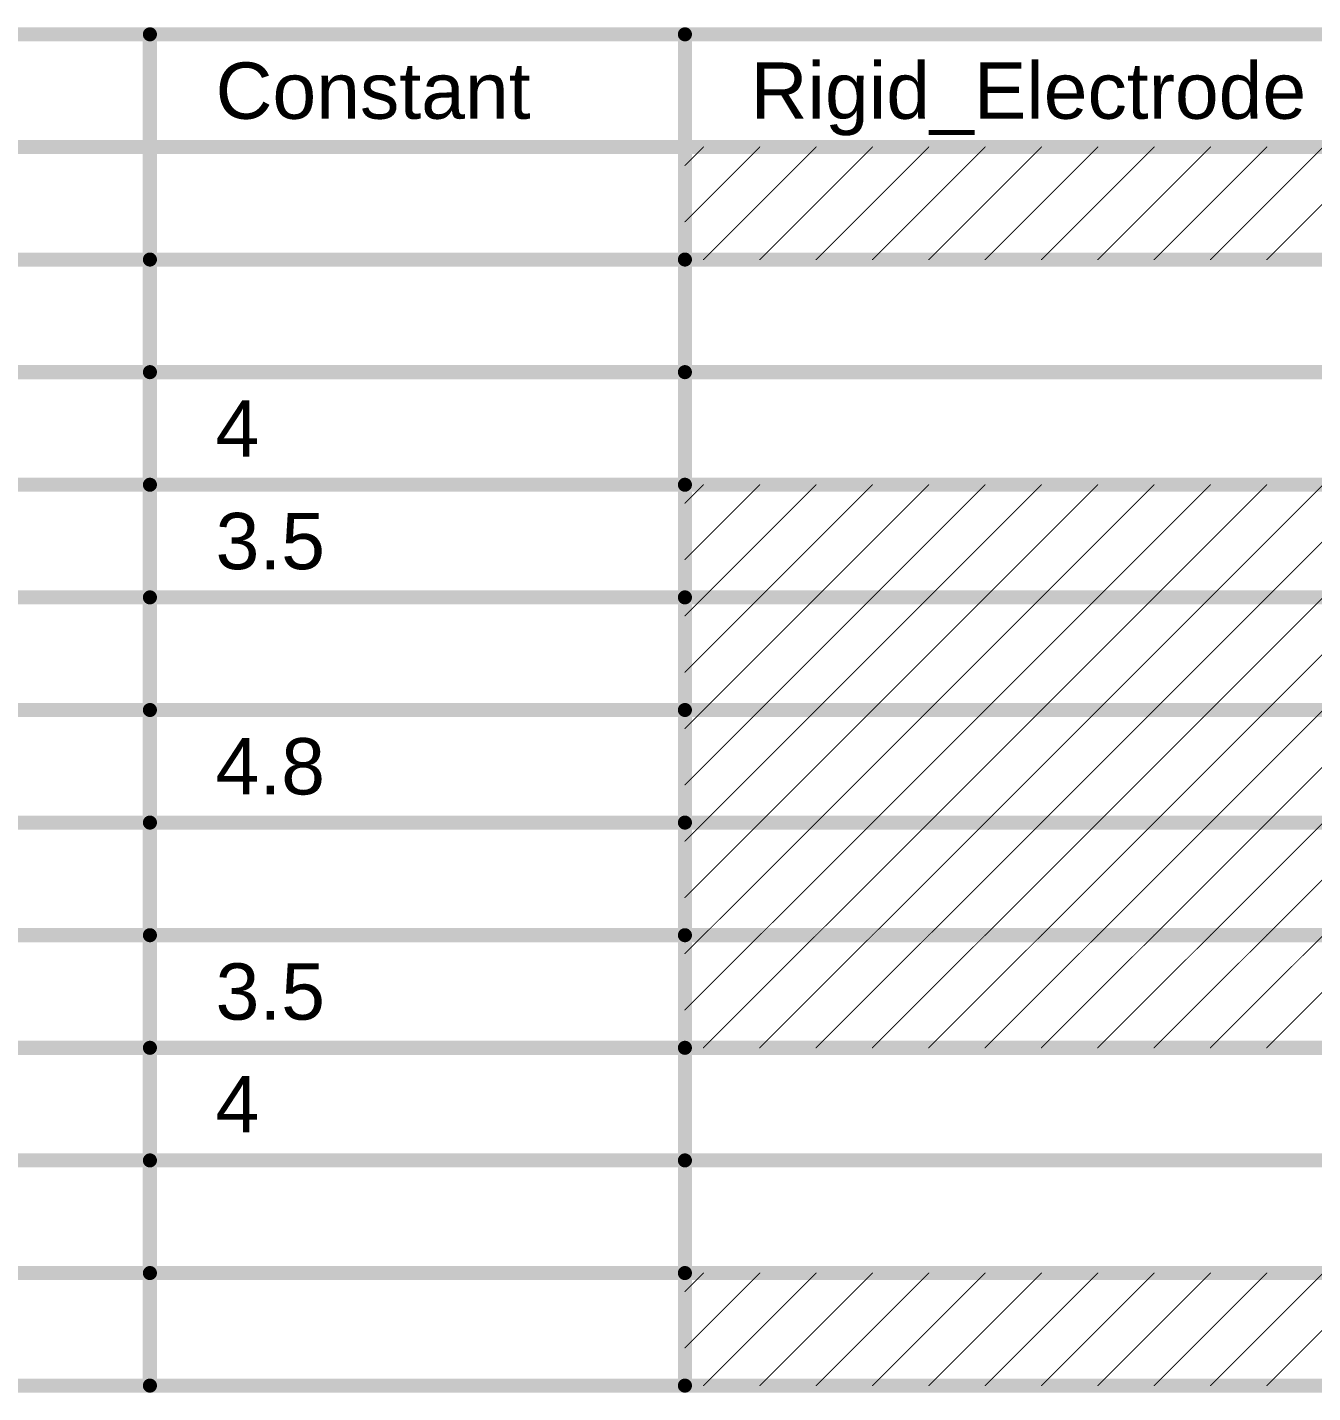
# Model space of a CAD drawing. Header units: inches. Extents: x -4.2 to 12.6, y -6.1 to 3.
# Drawn here: x 10.146 to 11.515, y 0.784 to 2.239 of the extents above; entities that cross this region are included whole.
import ezdxf

# ---------------------------------------------------------------- set-up
doc = ezdxf.new("R2010")
doc.units = ezdxf.units.IN
doc.header["$MEASUREMENT"] = 0
doc.layers.add('Dimension', color=6, linetype='Continuous')
doc.styles.add('Arial', font='', dxfattribs={"height": 0.2})
doc.styles.get('Arial').set_extended_font_data('Arial')

msp = doc.modelspace()

# ---------------------------------------------------------------- linework, layer by layer
at = {"layer": 'Dimension'}
for points in [[(6.6676, 2.2313, 0.015, 0.015, 0), (12.586, 2.2313, 0.015, 0.015, 0)], [(10.2766, 0.7913, 0.015, 0.015, 0), (10.2766, 2.2313, 0.015, 0.015, 0)], [(10.8465, 0.7913, 0.015, 0.015, 0), (10.8465, 2.2313, 0.015, 0.015, 0)], [(6.6676, 2.1113, 0.015, 0.015, 0), (12.586, 2.1113, 0.015, 0.015, 0)], [(10.8465, 2.0316, 0.001, 0.001, 0), (10.9262, 2.1113, 0.001, 0.001, 0)], [(10.8465, 2.0916, 0.001, 0.001, 0), (10.8662, 2.1113, 0.001, 0.001, 0)], [(10.8662, 1.9913, 0.001, 0.001, 0), (10.9862, 2.1113, 0.001, 0.001, 0)], [(10.9262, 1.9913, 0.001, 0.001, 0), (11.0462, 2.1113, 0.001, 0.001, 0)], [(10.9862, 1.9913, 0.001, 0.001, 0), (11.1062, 2.1113, 0.001, 0.001, 0)], [(11.0462, 1.9913, 0.001, 0.001, 0), (11.1662, 2.1113, 0.001, 0.001, 0)], [(11.1062, 1.9913, 0.001, 0.001, 0), (11.2262, 2.1113, 0.001, 0.001, 0)], [(11.1662, 1.9913, 0.001, 0.001, 0), (11.2862, 2.1113, 0.001, 0.001, 0)], [(11.2262, 1.9913, 0.001, 0.001, 0), (11.3462, 2.1113, 0.001, 0.001, 0)], [(11.2862, 1.9913, 0.001, 0.001, 0), (11.4062, 2.1113, 0.001, 0.001, 0)], [(11.3462, 1.9913, 0.001, 0.001, 0), (11.4662, 2.1113, 0.001, 0.001, 0)], [(11.4062, 1.9913, 0.001, 0.001, 0), (11.5262, 2.1113, 0.001, 0.001, 0)], [(11.4662, 1.9913, 0.001, 0.001, 0), (11.5862, 2.1113, 0.001, 0.001, 0)], [(9.6268, 1.9913, 0.015, 0.015, 0), (10.2766, 1.9913, 0.015, 0.015, 0)], [(10.2766, 1.9913, 0.015, 0.015, 0), (10.8465, 1.9913, 0.015, 0.015, 0)], [(10.8465, 1.9913, 0.015, 0.015, 0), (11.8262, 1.9913, 0.015, 0.015, 0)], [(9.6268, 1.8713, 0.015, 0.015, 0), (10.2766, 1.8713, 0.015, 0.015, 0)], [(10.2766, 1.8713, 0.015, 0.015, 0), (10.8465, 1.8713, 0.015, 0.015, 0)], [(10.8465, 1.8713, 0.015, 0.015, 0), (11.8262, 1.8713, 0.015, 0.015, 0)], [(9.6268, 1.7513, 0.015, 0.015, 0), (10.2766, 1.7513, 0.015, 0.015, 0)], [(10.2766, 1.7513, 0.015, 0.015, 0), (10.8465, 1.7513, 0.015, 0.015, 0)], [(10.8465, 1.7513, 0.015, 0.015, 0), (11.8262, 1.7513, 0.015, 0.015, 0)], [(10.8465, 1.6716, 0.001, 0.001, 0), (10.9262, 1.7513, 0.001, 0.001, 0)], [(10.8465, 1.7316, 0.001, 0.001, 0), (10.8662, 1.7513, 0.001, 0.001, 0)], [(10.8662, 1.6313, 0.001, 0.001, 0), (10.9862, 1.7513, 0.001, 0.001, 0)], [(10.9262, 1.6313, 0.001, 0.001, 0), (11.0462, 1.7513, 0.001, 0.001, 0)], [(10.9862, 1.6313, 0.001, 0.001, 0), (11.1062, 1.7513, 0.001, 0.001, 0)], [(11.0462, 1.6313, 0.001, 0.001, 0), (11.1662, 1.7513, 0.001, 0.001, 0)], [(11.1062, 1.6313, 0.001, 0.001, 0), (11.2262, 1.7513, 0.001, 0.001, 0)], [(11.1662, 1.6313, 0.001, 0.001, 0), (11.2862, 1.7513, 0.001, 0.001, 0)], [(11.2262, 1.6313, 0.001, 0.001, 0), (11.3462, 1.7513, 0.001, 0.001, 0)], [(11.2862, 1.6313, 0.001, 0.001, 0), (11.4062, 1.7513, 0.001, 0.001, 0)], [(11.3462, 1.6313, 0.001, 0.001, 0), (11.4662, 1.7513, 0.001, 0.001, 0)], [(11.4062, 1.6313, 0.001, 0.001, 0), (11.5262, 1.7513, 0.001, 0.001, 0)], [(11.4662, 1.6313, 0.001, 0.001, 0), (11.5862, 1.7513, 0.001, 0.001, 0)], [(9.6268, 1.6313, 0.015, 0.015, 0), (10.2766, 1.6313, 0.015, 0.015, 0)], [(10.2766, 1.6313, 0.015, 0.015, 0), (10.8465, 1.6313, 0.015, 0.015, 0)], [(10.8465, 1.6313, 0.015, 0.015, 0), (11.8262, 1.6313, 0.015, 0.015, 0)], [(10.8465, 1.5516, 0.001, 0.001, 0), (10.9262, 1.6313, 0.001, 0.001, 0)], [(10.8465, 1.6116, 0.001, 0.001, 0), (10.8662, 1.6313, 0.001, 0.001, 0)], [(10.8662, 1.5113, 0.001, 0.001, 0), (10.9862, 1.6313, 0.001, 0.001, 0)], [(10.9262, 1.5113, 0.001, 0.001, 0), (11.0462, 1.6313, 0.001, 0.001, 0)], [(10.9862, 1.5113, 0.001, 0.001, 0), (11.1062, 1.6313, 0.001, 0.001, 0)], [(11.0462, 1.5113, 0.001, 0.001, 0), (11.1662, 1.6313, 0.001, 0.001, 0)], [(11.1062, 1.5113, 0.001, 0.001, 0), (11.2262, 1.6313, 0.001, 0.001, 0)], [(11.1662, 1.5113, 0.001, 0.001, 0), (11.2862, 1.6313, 0.001, 0.001, 0)], [(11.2262, 1.5113, 0.001, 0.001, 0), (11.3462, 1.6313, 0.001, 0.001, 0)], [(11.2862, 1.5113, 0.001, 0.001, 0), (11.4062, 1.6313, 0.001, 0.001, 0)], [(11.3462, 1.5113, 0.001, 0.001, 0), (11.4662, 1.6313, 0.001, 0.001, 0)], [(11.4062, 1.5113, 0.001, 0.001, 0), (11.5262, 1.6313, 0.001, 0.001, 0)], [(11.4662, 1.5113, 0.001, 0.001, 0), (11.5862, 1.6313, 0.001, 0.001, 0)], [(9.6268, 1.5113, 0.015, 0.015, 0), (10.2766, 1.5113, 0.015, 0.015, 0)], [(10.2766, 1.5113, 0.015, 0.015, 0), (10.8465, 1.5113, 0.015, 0.015, 0)], [(10.8465, 1.5113, 0.015, 0.015, 0), (11.8262, 1.5113, 0.015, 0.015, 0)], [(10.8465, 1.4316, 0.001, 0.001, 0), (10.9262, 1.5113, 0.001, 0.001, 0)], [(10.8465, 1.4916, 0.001, 0.001, 0), (10.8662, 1.5113, 0.001, 0.001, 0)], [(10.8662, 1.3913, 0.001, 0.001, 0), (10.9862, 1.5113, 0.001, 0.001, 0)], [(10.9262, 1.3913, 0.001, 0.001, 0), (11.0462, 1.5113, 0.001, 0.001, 0)], [(10.9862, 1.3913, 0.001, 0.001, 0), (11.1062, 1.5113, 0.001, 0.001, 0)], [(11.0462, 1.3913, 0.001, 0.001, 0), (11.1662, 1.5113, 0.001, 0.001, 0)], [(11.1062, 1.3913, 0.001, 0.001, 0), (11.2262, 1.5113, 0.001, 0.001, 0)], [(11.1662, 1.3913, 0.001, 0.001, 0), (11.2862, 1.5113, 0.001, 0.001, 0)], [(11.2262, 1.3913, 0.001, 0.001, 0), (11.3462, 1.5113, 0.001, 0.001, 0)], [(11.2862, 1.3913, 0.001, 0.001, 0), (11.4062, 1.5113, 0.001, 0.001, 0)], [(11.3462, 1.3913, 0.001, 0.001, 0), (11.4662, 1.5113, 0.001, 0.001, 0)], [(11.4062, 1.3913, 0.001, 0.001, 0), (11.5262, 1.5113, 0.001, 0.001, 0)], [(11.4662, 1.3913, 0.001, 0.001, 0), (11.5862, 1.5113, 0.001, 0.001, 0)], [(9.6268, 1.3913, 0.015, 0.015, 0), (10.2766, 1.3913, 0.015, 0.015, 0)], [(10.2766, 1.3913, 0.015, 0.015, 0), (10.8465, 1.3913, 0.015, 0.015, 0)], [(10.8465, 1.3913, 0.015, 0.015, 0), (11.8262, 1.3913, 0.015, 0.015, 0)], [(10.8465, 1.3116, 0.001, 0.001, 0), (10.9262, 1.3913, 0.001, 0.001, 0)], [(10.8465, 1.3716, 0.001, 0.001, 0), (10.8662, 1.3913, 0.001, 0.001, 0)], [(10.8662, 1.2713, 0.001, 0.001, 0), (10.9862, 1.3913, 0.001, 0.001, 0)], [(10.9262, 1.2713, 0.001, 0.001, 0), (11.0462, 1.3913, 0.001, 0.001, 0)], [(10.9862, 1.2713, 0.001, 0.001, 0), (11.1062, 1.3913, 0.001, 0.001, 0)], [(11.0462, 1.2713, 0.001, 0.001, 0), (11.1662, 1.3913, 0.001, 0.001, 0)], [(11.1062, 1.2713, 0.001, 0.001, 0), (11.2262, 1.3913, 0.001, 0.001, 0)], [(11.1662, 1.2713, 0.001, 0.001, 0), (11.2862, 1.3913, 0.001, 0.001, 0)], [(11.2262, 1.2713, 0.001, 0.001, 0), (11.3462, 1.3913, 0.001, 0.001, 0)], [(11.2862, 1.2713, 0.001, 0.001, 0), (11.4062, 1.3913, 0.001, 0.001, 0)], [(11.3462, 1.2713, 0.001, 0.001, 0), (11.4662, 1.3913, 0.001, 0.001, 0)], [(11.4062, 1.2713, 0.001, 0.001, 0), (11.5262, 1.3913, 0.001, 0.001, 0)], [(11.4662, 1.2713, 0.001, 0.001, 0), (11.5862, 1.3913, 0.001, 0.001, 0)], [(9.6268, 1.2713, 0.015, 0.015, 0), (10.2766, 1.2713, 0.015, 0.015, 0)], [(10.2766, 1.2713, 0.015, 0.015, 0), (10.8465, 1.2713, 0.015, 0.015, 0)], [(10.8465, 1.2713, 0.015, 0.015, 0), (11.8262, 1.2713, 0.015, 0.015, 0)], [(10.8465, 1.1916, 0.001, 0.001, 0), (10.9262, 1.2713, 0.001, 0.001, 0)], [(10.8465, 1.2516, 0.001, 0.001, 0), (10.8662, 1.2713, 0.001, 0.001, 0)], [(10.8662, 1.1513, 0.001, 0.001, 0), (10.9862, 1.2713, 0.001, 0.001, 0)], [(10.9262, 1.1513, 0.001, 0.001, 0), (11.0462, 1.2713, 0.001, 0.001, 0)], [(10.9862, 1.1513, 0.001, 0.001, 0), (11.1062, 1.2713, 0.001, 0.001, 0)], [(11.0462, 1.1513, 0.001, 0.001, 0), (11.1662, 1.2713, 0.001, 0.001, 0)], [(11.1062, 1.1513, 0.001, 0.001, 0), (11.2262, 1.2713, 0.001, 0.001, 0)], [(11.1662, 1.1513, 0.001, 0.001, 0), (11.2862, 1.2713, 0.001, 0.001, 0)], [(11.2262, 1.1513, 0.001, 0.001, 0), (11.3462, 1.2713, 0.001, 0.001, 0)], [(11.2862, 1.1513, 0.001, 0.001, 0), (11.4062, 1.2713, 0.001, 0.001, 0)], [(11.3462, 1.1513, 0.001, 0.001, 0), (11.4662, 1.2713, 0.001, 0.001, 0)], [(11.4062, 1.1513, 0.001, 0.001, 0), (11.5262, 1.2713, 0.001, 0.001, 0)], [(11.4662, 1.1513, 0.001, 0.001, 0), (11.5862, 1.2713, 0.001, 0.001, 0)], [(9.6268, 1.1513, 0.015, 0.015, 0), (10.2766, 1.1513, 0.015, 0.015, 0)], [(10.2766, 1.1513, 0.015, 0.015, 0), (10.8465, 1.1513, 0.015, 0.015, 0)], [(10.8465, 1.1513, 0.015, 0.015, 0), (11.8262, 1.1513, 0.015, 0.015, 0)], [(9.6268, 1.0313, 0.015, 0.015, 0), (10.2766, 1.0313, 0.015, 0.015, 0)], [(10.2766, 1.0313, 0.015, 0.015, 0), (10.8465, 1.0313, 0.015, 0.015, 0)], [(10.8465, 1.0313, 0.015, 0.015, 0), (11.8262, 1.0313, 0.015, 0.015, 0)], [(9.6268, 0.9113, 0.015, 0.015, 0), (10.2766, 0.9113, 0.015, 0.015, 0)], [(10.2766, 0.9113, 0.015, 0.015, 0), (10.8465, 0.9113, 0.015, 0.015, 0)], [(10.8465, 0.9113, 0.015, 0.015, 0), (11.8262, 0.9113, 0.015, 0.015, 0)], [(10.8465, 0.8316, 0.001, 0.001, 0), (10.9262, 0.9113, 0.001, 0.001, 0)], [(10.8465, 0.8916, 0.001, 0.001, 0), (10.8662, 0.9113, 0.001, 0.001, 0)], [(10.8662, 0.7913, 0.001, 0.001, 0), (10.9862, 0.9113, 0.001, 0.001, 0)], [(10.9262, 0.7913, 0.001, 0.001, 0), (11.0462, 0.9113, 0.001, 0.001, 0)], [(10.9862, 0.7913, 0.001, 0.001, 0), (11.1062, 0.9113, 0.001, 0.001, 0)], [(11.0462, 0.7913, 0.001, 0.001, 0), (11.1662, 0.9113, 0.001, 0.001, 0)], [(11.1062, 0.7913, 0.001, 0.001, 0), (11.2262, 0.9113, 0.001, 0.001, 0)], [(11.1662, 0.7913, 0.001, 0.001, 0), (11.2862, 0.9113, 0.001, 0.001, 0)], [(11.2262, 0.7913, 0.001, 0.001, 0), (11.3462, 0.9113, 0.001, 0.001, 0)], [(11.2862, 0.7913, 0.001, 0.001, 0), (11.4062, 0.9113, 0.001, 0.001, 0)], [(11.3462, 0.7913, 0.001, 0.001, 0), (11.4662, 0.9113, 0.001, 0.001, 0)], [(11.4062, 0.7913, 0.001, 0.001, 0), (11.5262, 0.9113, 0.001, 0.001, 0)], [(11.4662, 0.7913, 0.001, 0.001, 0), (11.5862, 0.9113, 0.001, 0.001, 0)], [(9.6268, 0.7913, 0.015, 0.015, 0), (10.2766, 0.7913, 0.015, 0.015, 0)], [(10.2766, 0.7913, 0.015, 0.015, 0), (10.8465, 0.7913, 0.015, 0.015, 0)], [(10.8465, 0.7913, 0.015, 0.015, 0), (11.8262, 0.7913, 0.015, 0.015, 0)]]:
    msp.add_lwpolyline(points, format="xyseb", dxfattribs=at)
for points in [[(10.2729, 2.2313, 0.0075, 0.0075, 1), (10.2804, 2.2313, 0.0075, 0.0075, 1)], [(10.8427, 2.2313, 0.0075, 0.0075, 1), (10.8502, 2.2313, 0.0075, 0.0075, 1)], [(10.8659, 2.1113, 0.0005, 0.0005, 1), (10.8664, 2.1113, 0.0005, 0.0005, 1)], [(10.9259, 2.1113, 0.0005, 0.0005, 1), (10.9264, 2.1113, 0.0005, 0.0005, 1)], [(10.9859, 2.1113, 0.0005, 0.0005, 1), (10.9864, 2.1113, 0.0005, 0.0005, 1)], [(11.0459, 2.1113, 0.0005, 0.0005, 1), (11.0464, 2.1113, 0.0005, 0.0005, 1)], [(11.1059, 2.1113, 0.0005, 0.0005, 1), (11.1064, 2.1113, 0.0005, 0.0005, 1)], [(11.1659, 2.1113, 0.0005, 0.0005, 1), (11.1664, 2.1113, 0.0005, 0.0005, 1)], [(11.2259, 2.1113, 0.0005, 0.0005, 1), (11.2264, 2.1113, 0.0005, 0.0005, 1)], [(11.2859, 2.1113, 0.0005, 0.0005, 1), (11.2864, 2.1113, 0.0005, 0.0005, 1)], [(11.3459, 2.1113, 0.0005, 0.0005, 1), (11.3464, 2.1113, 0.0005, 0.0005, 1)], [(11.4059, 2.1113, 0.0005, 0.0005, 1), (11.4064, 2.1113, 0.0005, 0.0005, 1)], [(11.4659, 2.1113, 0.0005, 0.0005, 1), (11.4664, 2.1113, 0.0005, 0.0005, 1)], [(10.8462, 2.0916, 0.0005, 0.0005, 1), (10.8467, 2.0916, 0.0005, 0.0005, 1)], [(10.8462, 2.0316, 0.0005, 0.0005, 1), (10.8467, 2.0316, 0.0005, 0.0005, 1)], [(10.2729, 1.9913, 0.0075, 0.0075, 1), (10.2804, 1.9913, 0.0075, 0.0075, 1)], [(10.2729, 1.9913, 0.0075, 0.0075, 1), (10.2804, 1.9913, 0.0075, 0.0075, 1)], [(10.8427, 1.9913, 0.0075, 0.0075, 1), (10.8502, 1.9913, 0.0075, 0.0075, 1)], [(10.8427, 1.9913, 0.0075, 0.0075, 1), (10.8502, 1.9913, 0.0075, 0.0075, 1)], [(10.8659, 1.9913, 0.0005, 0.0005, 1), (10.8664, 1.9913, 0.0005, 0.0005, 1)], [(10.9259, 1.9913, 0.0005, 0.0005, 1), (10.9264, 1.9913, 0.0005, 0.0005, 1)], [(10.9859, 1.9913, 0.0005, 0.0005, 1), (10.9864, 1.9913, 0.0005, 0.0005, 1)], [(11.0459, 1.9913, 0.0005, 0.0005, 1), (11.0464, 1.9913, 0.0005, 0.0005, 1)], [(11.1059, 1.9913, 0.0005, 0.0005, 1), (11.1064, 1.9913, 0.0005, 0.0005, 1)], [(11.1659, 1.9913, 0.0005, 0.0005, 1), (11.1664, 1.9913, 0.0005, 0.0005, 1)], [(11.2259, 1.9913, 0.0005, 0.0005, 1), (11.2264, 1.9913, 0.0005, 0.0005, 1)], [(11.2859, 1.9913, 0.0005, 0.0005, 1), (11.2864, 1.9913, 0.0005, 0.0005, 1)], [(11.3459, 1.9913, 0.0005, 0.0005, 1), (11.3464, 1.9913, 0.0005, 0.0005, 1)], [(11.4059, 1.9913, 0.0005, 0.0005, 1), (11.4064, 1.9913, 0.0005, 0.0005, 1)], [(11.4659, 1.9913, 0.0005, 0.0005, 1), (11.4664, 1.9913, 0.0005, 0.0005, 1)], [(10.2729, 1.8713, 0.0075, 0.0075, 1), (10.2804, 1.8713, 0.0075, 0.0075, 1)], [(10.2729, 1.8713, 0.0075, 0.0075, 1), (10.2804, 1.8713, 0.0075, 0.0075, 1)], [(10.8427, 1.8713, 0.0075, 0.0075, 1), (10.8502, 1.8713, 0.0075, 0.0075, 1)], [(10.8427, 1.8713, 0.0075, 0.0075, 1), (10.8502, 1.8713, 0.0075, 0.0075, 1)], [(10.2729, 1.7513, 0.0075, 0.0075, 1), (10.2804, 1.7513, 0.0075, 0.0075, 1)], [(10.2729, 1.7513, 0.0075, 0.0075, 1), (10.2804, 1.7513, 0.0075, 0.0075, 1)], [(10.8427, 1.7513, 0.0075, 0.0075, 1), (10.8502, 1.7513, 0.0075, 0.0075, 1)], [(10.8427, 1.7513, 0.0075, 0.0075, 1), (10.8502, 1.7513, 0.0075, 0.0075, 1)], [(10.8659, 1.7513, 0.0005, 0.0005, 1), (10.8664, 1.7513, 0.0005, 0.0005, 1)], [(10.9259, 1.7513, 0.0005, 0.0005, 1), (10.9264, 1.7513, 0.0005, 0.0005, 1)], [(10.9859, 1.7513, 0.0005, 0.0005, 1), (10.9864, 1.7513, 0.0005, 0.0005, 1)], [(11.0459, 1.7513, 0.0005, 0.0005, 1), (11.0464, 1.7513, 0.0005, 0.0005, 1)], [(11.1059, 1.7513, 0.0005, 0.0005, 1), (11.1064, 1.7513, 0.0005, 0.0005, 1)], [(11.1659, 1.7513, 0.0005, 0.0005, 1), (11.1664, 1.7513, 0.0005, 0.0005, 1)], [(11.2259, 1.7513, 0.0005, 0.0005, 1), (11.2264, 1.7513, 0.0005, 0.0005, 1)], [(11.2859, 1.7513, 0.0005, 0.0005, 1), (11.2864, 1.7513, 0.0005, 0.0005, 1)], [(11.3459, 1.7513, 0.0005, 0.0005, 1), (11.3464, 1.7513, 0.0005, 0.0005, 1)], [(11.4059, 1.7513, 0.0005, 0.0005, 1), (11.4064, 1.7513, 0.0005, 0.0005, 1)], [(11.4659, 1.7513, 0.0005, 0.0005, 1), (11.4664, 1.7513, 0.0005, 0.0005, 1)], [(10.8462, 1.7316, 0.0005, 0.0005, 1), (10.8467, 1.7316, 0.0005, 0.0005, 1)], [(10.8462, 1.6716, 0.0005, 0.0005, 1), (10.8467, 1.6716, 0.0005, 0.0005, 1)], [(10.2729, 1.6313, 0.0075, 0.0075, 1), (10.2804, 1.6313, 0.0075, 0.0075, 1)], [(10.2729, 1.6313, 0.0075, 0.0075, 1), (10.2804, 1.6313, 0.0075, 0.0075, 1)], [(10.8427, 1.6313, 0.0075, 0.0075, 1), (10.8502, 1.6313, 0.0075, 0.0075, 1)], [(10.8427, 1.6313, 0.0075, 0.0075, 1), (10.8502, 1.6313, 0.0075, 0.0075, 1)], [(10.8659, 1.6313, 0.0005, 0.0005, 1), (10.8664, 1.6313, 0.0005, 0.0005, 1)], [(10.8659, 1.6313, 0.0005, 0.0005, 1), (10.8664, 1.6313, 0.0005, 0.0005, 1)], [(10.9259, 1.6313, 0.0005, 0.0005, 1), (10.9264, 1.6313, 0.0005, 0.0005, 1)], [(10.9259, 1.6313, 0.0005, 0.0005, 1), (10.9264, 1.6313, 0.0005, 0.0005, 1)], [(10.9859, 1.6313, 0.0005, 0.0005, 1), (10.9864, 1.6313, 0.0005, 0.0005, 1)], [(10.9859, 1.6313, 0.0005, 0.0005, 1), (10.9864, 1.6313, 0.0005, 0.0005, 1)], [(11.0459, 1.6313, 0.0005, 0.0005, 1), (11.0464, 1.6313, 0.0005, 0.0005, 1)], [(11.0459, 1.6313, 0.0005, 0.0005, 1), (11.0464, 1.6313, 0.0005, 0.0005, 1)], [(11.1059, 1.6313, 0.0005, 0.0005, 1), (11.1064, 1.6313, 0.0005, 0.0005, 1)], [(11.1059, 1.6313, 0.0005, 0.0005, 1), (11.1064, 1.6313, 0.0005, 0.0005, 1)], [(11.1659, 1.6313, 0.0005, 0.0005, 1), (11.1664, 1.6313, 0.0005, 0.0005, 1)], [(11.1659, 1.6313, 0.0005, 0.0005, 1), (11.1664, 1.6313, 0.0005, 0.0005, 1)], [(11.2259, 1.6313, 0.0005, 0.0005, 1), (11.2264, 1.6313, 0.0005, 0.0005, 1)], [(11.2259, 1.6313, 0.0005, 0.0005, 1), (11.2264, 1.6313, 0.0005, 0.0005, 1)], [(11.2859, 1.6313, 0.0005, 0.0005, 1), (11.2864, 1.6313, 0.0005, 0.0005, 1)], [(11.2859, 1.6313, 0.0005, 0.0005, 1), (11.2864, 1.6313, 0.0005, 0.0005, 1)], [(11.3459, 1.6313, 0.0005, 0.0005, 1), (11.3464, 1.6313, 0.0005, 0.0005, 1)], [(11.3459, 1.6313, 0.0005, 0.0005, 1), (11.3464, 1.6313, 0.0005, 0.0005, 1)], [(11.4059, 1.6313, 0.0005, 0.0005, 1), (11.4064, 1.6313, 0.0005, 0.0005, 1)], [(11.4059, 1.6313, 0.0005, 0.0005, 1), (11.4064, 1.6313, 0.0005, 0.0005, 1)], [(11.4659, 1.6313, 0.0005, 0.0005, 1), (11.4664, 1.6313, 0.0005, 0.0005, 1)], [(11.4659, 1.6313, 0.0005, 0.0005, 1), (11.4664, 1.6313, 0.0005, 0.0005, 1)], [(10.8462, 1.6116, 0.0005, 0.0005, 1), (10.8467, 1.6116, 0.0005, 0.0005, 1)], [(10.8462, 1.5516, 0.0005, 0.0005, 1), (10.8467, 1.5516, 0.0005, 0.0005, 1)], [(10.2729, 1.5113, 0.0075, 0.0075, 1), (10.2804, 1.5113, 0.0075, 0.0075, 1)], [(10.2729, 1.5113, 0.0075, 0.0075, 1), (10.2804, 1.5113, 0.0075, 0.0075, 1)], [(10.8427, 1.5113, 0.0075, 0.0075, 1), (10.8502, 1.5113, 0.0075, 0.0075, 1)], [(10.8427, 1.5113, 0.0075, 0.0075, 1), (10.8502, 1.5113, 0.0075, 0.0075, 1)], [(10.8659, 1.5113, 0.0005, 0.0005, 1), (10.8664, 1.5113, 0.0005, 0.0005, 1)], [(10.8659, 1.5113, 0.0005, 0.0005, 1), (10.8664, 1.5113, 0.0005, 0.0005, 1)], [(10.9259, 1.5113, 0.0005, 0.0005, 1), (10.9264, 1.5113, 0.0005, 0.0005, 1)], [(10.9259, 1.5113, 0.0005, 0.0005, 1), (10.9264, 1.5113, 0.0005, 0.0005, 1)], [(10.9859, 1.5113, 0.0005, 0.0005, 1), (10.9864, 1.5113, 0.0005, 0.0005, 1)], [(10.9859, 1.5113, 0.0005, 0.0005, 1), (10.9864, 1.5113, 0.0005, 0.0005, 1)], [(11.0459, 1.5113, 0.0005, 0.0005, 1), (11.0464, 1.5113, 0.0005, 0.0005, 1)], [(11.0459, 1.5113, 0.0005, 0.0005, 1), (11.0464, 1.5113, 0.0005, 0.0005, 1)], [(11.1059, 1.5113, 0.0005, 0.0005, 1), (11.1064, 1.5113, 0.0005, 0.0005, 1)], [(11.1059, 1.5113, 0.0005, 0.0005, 1), (11.1064, 1.5113, 0.0005, 0.0005, 1)], [(11.1659, 1.5113, 0.0005, 0.0005, 1), (11.1664, 1.5113, 0.0005, 0.0005, 1)], [(11.1659, 1.5113, 0.0005, 0.0005, 1), (11.1664, 1.5113, 0.0005, 0.0005, 1)], [(11.2259, 1.5113, 0.0005, 0.0005, 1), (11.2264, 1.5113, 0.0005, 0.0005, 1)], [(11.2259, 1.5113, 0.0005, 0.0005, 1), (11.2264, 1.5113, 0.0005, 0.0005, 1)], [(11.2859, 1.5113, 0.0005, 0.0005, 1), (11.2864, 1.5113, 0.0005, 0.0005, 1)], [(11.2859, 1.5113, 0.0005, 0.0005, 1), (11.2864, 1.5113, 0.0005, 0.0005, 1)], [(11.3459, 1.5113, 0.0005, 0.0005, 1), (11.3464, 1.5113, 0.0005, 0.0005, 1)], [(11.3459, 1.5113, 0.0005, 0.0005, 1), (11.3464, 1.5113, 0.0005, 0.0005, 1)], [(11.4059, 1.5113, 0.0005, 0.0005, 1), (11.4064, 1.5113, 0.0005, 0.0005, 1)], [(11.4059, 1.5113, 0.0005, 0.0005, 1), (11.4064, 1.5113, 0.0005, 0.0005, 1)], [(11.4659, 1.5113, 0.0005, 0.0005, 1), (11.4664, 1.5113, 0.0005, 0.0005, 1)], [(11.4659, 1.5113, 0.0005, 0.0005, 1), (11.4664, 1.5113, 0.0005, 0.0005, 1)], [(10.8462, 1.4916, 0.0005, 0.0005, 1), (10.8467, 1.4916, 0.0005, 0.0005, 1)], [(10.8462, 1.4316, 0.0005, 0.0005, 1), (10.8467, 1.4316, 0.0005, 0.0005, 1)], [(10.2729, 1.3913, 0.0075, 0.0075, 1), (10.2804, 1.3913, 0.0075, 0.0075, 1)], [(10.2729, 1.3913, 0.0075, 0.0075, 1), (10.2804, 1.3913, 0.0075, 0.0075, 1)], [(10.8427, 1.3913, 0.0075, 0.0075, 1), (10.8502, 1.3913, 0.0075, 0.0075, 1)], [(10.8427, 1.3913, 0.0075, 0.0075, 1), (10.8502, 1.3913, 0.0075, 0.0075, 1)], [(10.8659, 1.3913, 0.0005, 0.0005, 1), (10.8664, 1.3913, 0.0005, 0.0005, 1)], [(10.8659, 1.3913, 0.0005, 0.0005, 1), (10.8664, 1.3913, 0.0005, 0.0005, 1)], [(10.9259, 1.3913, 0.0005, 0.0005, 1), (10.9264, 1.3913, 0.0005, 0.0005, 1)], [(10.9259, 1.3913, 0.0005, 0.0005, 1), (10.9264, 1.3913, 0.0005, 0.0005, 1)], [(10.9859, 1.3913, 0.0005, 0.0005, 1), (10.9864, 1.3913, 0.0005, 0.0005, 1)], [(10.9859, 1.3913, 0.0005, 0.0005, 1), (10.9864, 1.3913, 0.0005, 0.0005, 1)], [(11.0459, 1.3913, 0.0005, 0.0005, 1), (11.0464, 1.3913, 0.0005, 0.0005, 1)], [(11.0459, 1.3913, 0.0005, 0.0005, 1), (11.0464, 1.3913, 0.0005, 0.0005, 1)], [(11.1059, 1.3913, 0.0005, 0.0005, 1), (11.1064, 1.3913, 0.0005, 0.0005, 1)], [(11.1059, 1.3913, 0.0005, 0.0005, 1), (11.1064, 1.3913, 0.0005, 0.0005, 1)], [(11.1659, 1.3913, 0.0005, 0.0005, 1), (11.1664, 1.3913, 0.0005, 0.0005, 1)], [(11.1659, 1.3913, 0.0005, 0.0005, 1), (11.1664, 1.3913, 0.0005, 0.0005, 1)], [(11.2259, 1.3913, 0.0005, 0.0005, 1), (11.2264, 1.3913, 0.0005, 0.0005, 1)], [(11.2259, 1.3913, 0.0005, 0.0005, 1), (11.2264, 1.3913, 0.0005, 0.0005, 1)], [(11.2859, 1.3913, 0.0005, 0.0005, 1), (11.2864, 1.3913, 0.0005, 0.0005, 1)], [(11.2859, 1.3913, 0.0005, 0.0005, 1), (11.2864, 1.3913, 0.0005, 0.0005, 1)], [(11.3459, 1.3913, 0.0005, 0.0005, 1), (11.3464, 1.3913, 0.0005, 0.0005, 1)], [(11.3459, 1.3913, 0.0005, 0.0005, 1), (11.3464, 1.3913, 0.0005, 0.0005, 1)], [(11.4059, 1.3913, 0.0005, 0.0005, 1), (11.4064, 1.3913, 0.0005, 0.0005, 1)], [(11.4059, 1.3913, 0.0005, 0.0005, 1), (11.4064, 1.3913, 0.0005, 0.0005, 1)], [(11.4659, 1.3913, 0.0005, 0.0005, 1), (11.4664, 1.3913, 0.0005, 0.0005, 1)], [(11.4659, 1.3913, 0.0005, 0.0005, 1), (11.4664, 1.3913, 0.0005, 0.0005, 1)], [(10.8462, 1.3716, 0.0005, 0.0005, 1), (10.8467, 1.3716, 0.0005, 0.0005, 1)], [(10.8462, 1.3116, 0.0005, 0.0005, 1), (10.8467, 1.3116, 0.0005, 0.0005, 1)], [(10.2729, 1.2713, 0.0075, 0.0075, 1), (10.2804, 1.2713, 0.0075, 0.0075, 1)], [(10.2729, 1.2713, 0.0075, 0.0075, 1), (10.2804, 1.2713, 0.0075, 0.0075, 1)], [(10.8427, 1.2713, 0.0075, 0.0075, 1), (10.8502, 1.2713, 0.0075, 0.0075, 1)], [(10.8427, 1.2713, 0.0075, 0.0075, 1), (10.8502, 1.2713, 0.0075, 0.0075, 1)], [(10.8659, 1.2713, 0.0005, 0.0005, 1), (10.8664, 1.2713, 0.0005, 0.0005, 1)], [(10.8659, 1.2713, 0.0005, 0.0005, 1), (10.8664, 1.2713, 0.0005, 0.0005, 1)], [(10.9259, 1.2713, 0.0005, 0.0005, 1), (10.9264, 1.2713, 0.0005, 0.0005, 1)], [(10.9259, 1.2713, 0.0005, 0.0005, 1), (10.9264, 1.2713, 0.0005, 0.0005, 1)], [(10.9859, 1.2713, 0.0005, 0.0005, 1), (10.9864, 1.2713, 0.0005, 0.0005, 1)], [(10.9859, 1.2713, 0.0005, 0.0005, 1), (10.9864, 1.2713, 0.0005, 0.0005, 1)], [(11.0459, 1.2713, 0.0005, 0.0005, 1), (11.0464, 1.2713, 0.0005, 0.0005, 1)], [(11.0459, 1.2713, 0.0005, 0.0005, 1), (11.0464, 1.2713, 0.0005, 0.0005, 1)], [(11.1059, 1.2713, 0.0005, 0.0005, 1), (11.1064, 1.2713, 0.0005, 0.0005, 1)], [(11.1059, 1.2713, 0.0005, 0.0005, 1), (11.1064, 1.2713, 0.0005, 0.0005, 1)], [(11.1659, 1.2713, 0.0005, 0.0005, 1), (11.1664, 1.2713, 0.0005, 0.0005, 1)], [(11.1659, 1.2713, 0.0005, 0.0005, 1), (11.1664, 1.2713, 0.0005, 0.0005, 1)], [(11.2259, 1.2713, 0.0005, 0.0005, 1), (11.2264, 1.2713, 0.0005, 0.0005, 1)], [(11.2259, 1.2713, 0.0005, 0.0005, 1), (11.2264, 1.2713, 0.0005, 0.0005, 1)], [(11.2859, 1.2713, 0.0005, 0.0005, 1), (11.2864, 1.2713, 0.0005, 0.0005, 1)], [(11.2859, 1.2713, 0.0005, 0.0005, 1), (11.2864, 1.2713, 0.0005, 0.0005, 1)], [(11.3459, 1.2713, 0.0005, 0.0005, 1), (11.3464, 1.2713, 0.0005, 0.0005, 1)], [(11.3459, 1.2713, 0.0005, 0.0005, 1), (11.3464, 1.2713, 0.0005, 0.0005, 1)], [(11.4059, 1.2713, 0.0005, 0.0005, 1), (11.4064, 1.2713, 0.0005, 0.0005, 1)], [(11.4059, 1.2713, 0.0005, 0.0005, 1), (11.4064, 1.2713, 0.0005, 0.0005, 1)], [(11.4659, 1.2713, 0.0005, 0.0005, 1), (11.4664, 1.2713, 0.0005, 0.0005, 1)], [(11.4659, 1.2713, 0.0005, 0.0005, 1), (11.4664, 1.2713, 0.0005, 0.0005, 1)], [(10.8462, 1.2516, 0.0005, 0.0005, 1), (10.8467, 1.2516, 0.0005, 0.0005, 1)], [(10.8462, 1.1916, 0.0005, 0.0005, 1), (10.8467, 1.1916, 0.0005, 0.0005, 1)], [(10.2729, 1.1513, 0.0075, 0.0075, 1), (10.2804, 1.1513, 0.0075, 0.0075, 1)], [(10.2729, 1.1513, 0.0075, 0.0075, 1), (10.2804, 1.1513, 0.0075, 0.0075, 1)], [(10.8427, 1.1513, 0.0075, 0.0075, 1), (10.8502, 1.1513, 0.0075, 0.0075, 1)], [(10.8427, 1.1513, 0.0075, 0.0075, 1), (10.8502, 1.1513, 0.0075, 0.0075, 1)], [(10.8659, 1.1513, 0.0005, 0.0005, 1), (10.8664, 1.1513, 0.0005, 0.0005, 1)], [(10.9259, 1.1513, 0.0005, 0.0005, 1), (10.9264, 1.1513, 0.0005, 0.0005, 1)], [(10.9859, 1.1513, 0.0005, 0.0005, 1), (10.9864, 1.1513, 0.0005, 0.0005, 1)], [(11.0459, 1.1513, 0.0005, 0.0005, 1), (11.0464, 1.1513, 0.0005, 0.0005, 1)], [(11.1059, 1.1513, 0.0005, 0.0005, 1), (11.1064, 1.1513, 0.0005, 0.0005, 1)], [(11.1659, 1.1513, 0.0005, 0.0005, 1), (11.1664, 1.1513, 0.0005, 0.0005, 1)], [(11.2259, 1.1513, 0.0005, 0.0005, 1), (11.2264, 1.1513, 0.0005, 0.0005, 1)], [(11.2859, 1.1513, 0.0005, 0.0005, 1), (11.2864, 1.1513, 0.0005, 0.0005, 1)], [(11.3459, 1.1513, 0.0005, 0.0005, 1), (11.3464, 1.1513, 0.0005, 0.0005, 1)], [(11.4059, 1.1513, 0.0005, 0.0005, 1), (11.4064, 1.1513, 0.0005, 0.0005, 1)], [(11.4659, 1.1513, 0.0005, 0.0005, 1), (11.4664, 1.1513, 0.0005, 0.0005, 1)], [(10.2729, 1.0313, 0.0075, 0.0075, 1), (10.2804, 1.0313, 0.0075, 0.0075, 1)], [(10.2729, 1.0313, 0.0075, 0.0075, 1), (10.2804, 1.0313, 0.0075, 0.0075, 1)], [(10.8427, 1.0313, 0.0075, 0.0075, 1), (10.8502, 1.0313, 0.0075, 0.0075, 1)], [(10.8427, 1.0313, 0.0075, 0.0075, 1), (10.8502, 1.0313, 0.0075, 0.0075, 1)], [(10.2729, 0.9113, 0.0075, 0.0075, 1), (10.2804, 0.9113, 0.0075, 0.0075, 1)], [(10.2729, 0.9113, 0.0075, 0.0075, 1), (10.2804, 0.9113, 0.0075, 0.0075, 1)], [(10.8427, 0.9113, 0.0075, 0.0075, 1), (10.8502, 0.9113, 0.0075, 0.0075, 1)], [(10.8427, 0.9113, 0.0075, 0.0075, 1), (10.8502, 0.9113, 0.0075, 0.0075, 1)], [(10.8659, 0.9113, 0.0005, 0.0005, 1), (10.8664, 0.9113, 0.0005, 0.0005, 1)], [(10.9259, 0.9113, 0.0005, 0.0005, 1), (10.9264, 0.9113, 0.0005, 0.0005, 1)], [(10.9859, 0.9113, 0.0005, 0.0005, 1), (10.9864, 0.9113, 0.0005, 0.0005, 1)], [(11.0459, 0.9113, 0.0005, 0.0005, 1), (11.0464, 0.9113, 0.0005, 0.0005, 1)], [(11.1059, 0.9113, 0.0005, 0.0005, 1), (11.1064, 0.9113, 0.0005, 0.0005, 1)], [(11.1659, 0.9113, 0.0005, 0.0005, 1), (11.1664, 0.9113, 0.0005, 0.0005, 1)], [(11.2259, 0.9113, 0.0005, 0.0005, 1), (11.2264, 0.9113, 0.0005, 0.0005, 1)], [(11.2859, 0.9113, 0.0005, 0.0005, 1), (11.2864, 0.9113, 0.0005, 0.0005, 1)], [(11.3459, 0.9113, 0.0005, 0.0005, 1), (11.3464, 0.9113, 0.0005, 0.0005, 1)], [(11.4059, 0.9113, 0.0005, 0.0005, 1), (11.4064, 0.9113, 0.0005, 0.0005, 1)], [(11.4659, 0.9113, 0.0005, 0.0005, 1), (11.4664, 0.9113, 0.0005, 0.0005, 1)], [(10.8462, 0.8916, 0.0005, 0.0005, 1), (10.8467, 0.8916, 0.0005, 0.0005, 1)], [(10.8462, 0.8316, 0.0005, 0.0005, 1), (10.8467, 0.8316, 0.0005, 0.0005, 1)], [(10.2729, 0.7913, 0.0075, 0.0075, 1), (10.2804, 0.7913, 0.0075, 0.0075, 1)], [(10.2729, 0.7913, 0.0075, 0.0075, 1), (10.2804, 0.7913, 0.0075, 0.0075, 1)], [(10.2729, 0.7913, 0.0075, 0.0075, 1), (10.2804, 0.7913, 0.0075, 0.0075, 1)], [(10.8427, 0.7913, 0.0075, 0.0075, 1), (10.8502, 0.7913, 0.0075, 0.0075, 1)], [(10.8427, 0.7913, 0.0075, 0.0075, 1), (10.8502, 0.7913, 0.0075, 0.0075, 1)], [(10.8427, 0.7913, 0.0075, 0.0075, 1), (10.8502, 0.7913, 0.0075, 0.0075, 1)], [(10.8659, 0.7913, 0.0005, 0.0005, 1), (10.8664, 0.7913, 0.0005, 0.0005, 1)], [(10.9259, 0.7913, 0.0005, 0.0005, 1), (10.9264, 0.7913, 0.0005, 0.0005, 1)], [(10.9859, 0.7913, 0.0005, 0.0005, 1), (10.9864, 0.7913, 0.0005, 0.0005, 1)], [(11.0459, 0.7913, 0.0005, 0.0005, 1), (11.0464, 0.7913, 0.0005, 0.0005, 1)], [(11.1059, 0.7913, 0.0005, 0.0005, 1), (11.1064, 0.7913, 0.0005, 0.0005, 1)], [(11.1659, 0.7913, 0.0005, 0.0005, 1), (11.1664, 0.7913, 0.0005, 0.0005, 1)], [(11.2259, 0.7913, 0.0005, 0.0005, 1), (11.2264, 0.7913, 0.0005, 0.0005, 1)], [(11.2859, 0.7913, 0.0005, 0.0005, 1), (11.2864, 0.7913, 0.0005, 0.0005, 1)], [(11.3459, 0.7913, 0.0005, 0.0005, 1), (11.3464, 0.7913, 0.0005, 0.0005, 1)], [(11.4059, 0.7913, 0.0005, 0.0005, 1), (11.4064, 0.7913, 0.0005, 0.0005, 1)], [(11.4659, 0.7913, 0.0005, 0.0005, 1), (11.4664, 0.7913, 0.0005, 0.0005, 1)]]:
    msp.add_lwpolyline(points, format="xyseb", close=True, dxfattribs=at)

# ---------------------------------------------------------------- texts
at = {"layer": 'Dimension', "style": 'Arial'}
for s, p in [('Constant', (10.3466, 2.1413)), ('Rigid_Electrode', (10.9165, 2.1413)), ('4', (10.3466, 1.7813)), ('3.5', (10.3466, 1.6613)), ('4.8', (10.3466, 1.4213)), ('3.5', (10.3466, 1.1813)), ('4', (10.3466, 1.0613))]:
    msp.add_text(s, height=0.06, dxfattribs=at).set_placement(p)

doc.saveas('drawing.dxf')
